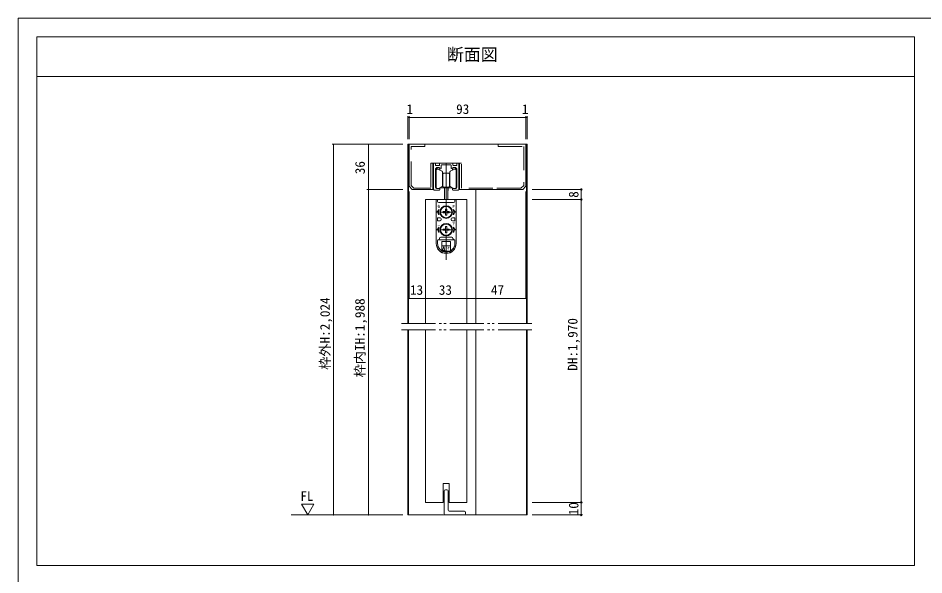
# Model space of a CAD drawing. Units: millimetres on the paper, enlarged 10 times, with parts at other scales. Extents: x -1985 to 2015, y -1370 to 1400.
# Drawn here: x -1985 to 420, y -78 to 1400 of the extents above; entities that cross this region are included whole.
import ezdxf
from ezdxf.enums import TextEntityAlignment as Align

# ---------------------------------------------------------------- set-up
doc = ezdxf.new("R2010")
doc.units = ezdxf.units.MM
doc.header["$LTSCALE"] = 10
doc.header["$PDMODE"] = 32
doc.header["$PDSIZE"] = 4
for name, pattern in [('DOUBLE_CHAIN2', [12.8, 9, -1, 0.6, -0.6, 0.6, -1]), ('USER1', [19.05, 12.7, -6.35]), ('USER2', [9.525, 6.35, -3.175]), ('USER3', [31.75, 15.875, -3.175, 3.175, -3.175, 3.175, -3.175])]:
    doc.linetypes.add(name, pattern=pattern)
for name, color, linetype, lineweight in [('1-1_0', 7, 'Continuous', 20), ('2-0', 7, 'Continuous', 20), ('2-1', 7, 'Continuous', 20)]:
    doc.layers.add(name, color=color, linetype=linetype, lineweight=lineweight)
doc.styles.add('ＭＳ ゴシック', font='')
doc.styles.get('ＭＳ ゴシック').set_extended_font_data('MS Gothic')

msp = doc.modelspace()

# ---------------------------------------------------------------- linework, layer by layer
at = {"layer": '1-1_0'}
for p, q in [((-1935, 1350), (395, 1350)), ((-1935, 1350), (395, 1350)), ((395, -52.5), (395, 1350)), ((395, 1350), (395, -52.5)), ((-1935, 1245), (395, 1245)), ((-1935, 1245), (395, 1245))]:
    msp.add_line(p, q, dxfattribs=at)
for points in [[(2015, -1370), (2015, 1400), (-1985, 1400), (-1985, -1370)], [(395, -52.5), (-1935, -52.5), (-1935, 1350)], [(395, -52.5), (-1935, -52.5), (-1935, 1350)]]:
    msp.add_lwpolyline(points, dxfattribs=at)
at = {"layer": '2-0', "color": 4, "lineweight": 9}
for p, q in [((-489.56, 945.28), (-620.05, 945.28)), ((-489.56, 945.28), (-489.56, 918.61)), ((-489.56, 918.61), (-620.05, 918.61)), ((-620.05, 114.79), (-489.56, 114.79)), ((-489.56, 114.79), (-489.56, 81.46)), ((-620.05, 81.46), (-489.56, 81.46))]:
    msp.add_line(p, q, dxfattribs=at)
at = {"layer": '2-0', "linetype": 'DOUBLE_CHAIN2'}
for p, q in [((-966.72, 589.79), (-616.72, 589.79)), ((-966.72, 573.12), (-616.72, 573.12))]:
    msp.add_line(p, q, dxfattribs=at)
at = {"layer": '2-0', "color": 4}
for p in [(-489.56, 945.28), (-489.56, 918.61), (-489.56, 114.79), (-489.56, 81.46)]:
    msp.add_point(p, dxfattribs=at)
at = {"layer": '2-1', "color": 4, "lineweight": 9}
for p, q in [((-950.05, 1078.61), (-950.05, 1140.07)), ((-946.72, 1135.9), (-950.05, 1135.9)), ((-946.72, 1078.61), (-946.72, 1140.07)), ((-636.72, 1135.9), (-946.72, 1135.9)), ((-636.72, 1078.61), (-636.72, 1140.07)), ((-636.72, 1078.61), (-636.72, 1140.07)), ((-636.72, 1135.9), (-633.38, 1135.9)), ((-633.38, 1078.61), (-633.38, 1140.07)), ((-963.38, 1065.28), (-1151.37, 1065.28)), ((-1147.2, 1065.28), (-1147.2, 81.46)), ((-963.38, 1065.28), (-1058.75, 1065.28)), ((-1054.59, 945.28), (-1054.59, 1065.28)), ((-963.38, 945.28), (-1058.75, 945.28)), ((-963.38, 945.28), (-1058.75, 945.28)), ((-1054.59, 945.28), (-1054.59, 81.46)), ((-946.72, 940.28), (-946.72, 655.99)), ((-636.72, 940.28), (-636.72, 655.99)), ((-489.56, 918.61), (-489.56, 114.79)), ((-903.38, 655.99), (-946.72, 655.99)), ((-903.38, 655.99), (-793.38, 655.99)), ((-793.38, 655.99), (-636.72, 655.99)), ((-963.38, 81.46), (-1259.65, 81.46)), ((-963.38, 81.46), (-1058.75, 81.46))]:
    msp.add_line(p, q, dxfattribs=at)
at = {"layer": '2-1'}
for p, q in [((-950.05, 1065.28), (-950.05, 589.79)), ((-946.72, 1065.28), (-950.05, 1065.28)), ((-948.38, 1065.28), (-948.38, 589.79)), ((-946.72, 1065.28), (-838.38, 1065.28)), ((-905.05, 1059.72), (-905.05, 1065.28)), ((-838.38, 1065.28), (-636.72, 1065.28)), ((-636.72, 1065.28), (-745.05, 1065.28)), ((-710.05, 1059.72), (-710.05, 1065.28)), ((-633.38, 1065.28), (-636.72, 1065.28)), ((-636.72, 953.61), (-636.72, 1065.28)), ((-635.05, 1065.28), (-635.05, 589.79)), ((-633.38, 1065.28), (-633.38, 589.79)), ((-883.52, 945.28), (-883.52, 1015.27)), ((-883.52, 1015.27), (-813.03, 1015.27)), ((-813.03, 1015.27), (-813.03, 945.28)), ((-807.47, 1015.27), (-813.03, 1015.27)), ((-901.69, 945.28), (-938.38, 945.28)), ((-938.38, 945.28), (-883.52, 945.28)), ((-813.03, 945.28), (-731.72, 945.28)), ((-770.05, 945.28), (-770.05, 589.79)), ((-903.38, 918.61), (-903.38, 589.79)), ((-793.38, 918.61), (-903.38, 918.61)), ((-874.71, 918.61), (-874.71, 802.28)), ((-874.71, 918.61), (-822.04, 918.61)), ((-871.37, 918.61), (-871.37, 913.61)), ((-825.37, 918.61), (-825.37, 913.61)), ((-822.04, 918.61), (-822.04, 802.28)), ((-793.38, 918.61), (-793.38, 589.79)), ((-867.23, 891.94), (-873.37, 885.28)), ((-868.04, 910.28), (-828.71, 910.28)), ((-850.11, 887.01), (-849.99, 893.44)), ((-846.75, 893.44), (-849.99, 893.44)), ((-846.64, 887.01), (-846.75, 893.44)), ((-829.52, 891.94), (-823.37, 885.28)), ((-869.71, 885.28), (-873.37, 885.28)), ((-871.37, 870.28), (-871.37, 861.94)), ((-864.71, 870.28), (-871.37, 870.28)), ((-867.23, 878.61), (-868.64, 878.61)), ((-861.37, 866.94), (-861.37, 865.28)), ((-850.11, 887.01), (-856.54, 886.9)), ((-856.54, 886.9), (-856.54, 883.66)), ((-850.11, 883.54), (-856.54, 883.66)), ((-850.11, 883.54), (-849.99, 877.11)), ((-849.99, 877.11), (-846.75, 877.11)), ((-846.64, 883.54), (-846.75, 877.11)), ((-846.64, 887.01), (-840.21, 886.9)), ((-846.64, 883.54), (-840.21, 883.66)), ((-840.21, 883.66), (-840.21, 886.9)), ((-835.37, 866.94), (-835.37, 865.28)), ((-832.04, 870.28), (-825.37, 870.28)), ((-829.52, 878.61), (-828.11, 878.61)), ((-827.04, 885.28), (-823.37, 885.28)), ((-825.37, 870.28), (-825.37, 861.94)), ((-867.23, 845.28), (-873.37, 838.61)), ((-864.71, 861.94), (-871.37, 861.94)), ((-850.11, 840.34), (-849.99, 846.78)), ((-846.75, 846.78), (-849.99, 846.78)), ((-846.64, 840.34), (-846.75, 846.78)), ((-832.04, 861.94), (-825.37, 861.94)), ((-829.52, 845.28), (-823.37, 838.61)), ((-869.71, 838.61), (-873.37, 838.61)), ((-867.23, 831.94), (-868.64, 831.94)), ((-863.04, 818.61), (-833.71, 818.61)), ((-850.11, 840.34), (-856.54, 840.23)), ((-856.54, 840.23), (-856.54, 836.99)), ((-850.11, 836.88), (-856.54, 836.99)), ((-850.11, 836.88), (-849.99, 830.44)), ((-849.99, 830.44), (-846.75, 830.44)), ((-846.64, 836.88), (-846.75, 830.44)), ((-846.64, 840.34), (-840.21, 840.23)), ((-846.64, 836.88), (-840.21, 836.99)), ((-840.21, 836.99), (-840.21, 840.23)), ((-829.52, 831.94), (-828.11, 831.94)), ((-827.04, 838.61), (-823.37, 838.61)), ((-871.37, 802.28), (-871.37, 810.28)), ((-869.71, 811.94), (-827.04, 811.94)), ((-860.04, 806.94), (-836.71, 806.94)), ((-860.04, 782.46), (-860.04, 806.94)), ((-860.04, 795.28), (-836.71, 795.28)), ((-836.71, 782.46), (-836.71, 806.94)), ((-825.37, 802.28), (-825.37, 810.28)), ((-903.38, 778.3), (-903.38, 702.89)), ((-903.38, 778.3), (-903.38, 702.89)), ((-858.47, 781.61), (-838.28, 781.61)), ((-858.37, 783.61), (-855.04, 793.61)), ((-858.37, 783.61), (-851.71, 783.61)), ((-851.71, 783.61), (-855.04, 793.61)), ((-793.38, 778.3), (-793.38, 702.89)), ((-793.38, 778.3), (-793.38, 702.89)), ((-950.05, 573.12), (-950.05, 81.46)), ((-948.38, 573.12), (-948.38, 81.46)), ((-793.38, 573.12), (-793.38, 114.79)), ((-770.05, 573.12), (-770.05, 81.46)), ((-635.05, 573.12), (-635.05, 81.46)), ((-633.38, 573.12), (-633.38, 81.46)), ((-840.05, 164.79), (-856.72, 164.79)), ((-853.38, 84.46), (-853.38, 145.12)), ((-850.38, 148.12), (-846.38, 148.12)), ((-843.38, 145.12), (-843.38, 94.46)), ((-840.05, 114.79), (-840.05, 164.79)), ((-840.05, 114.79), (-793.38, 114.79)), ((-950.05, 81.46), (-633.38, 81.46)), ((-799.68, 81.46), (-850.38, 81.46)), ((-840.38, 91.46), (-799.68, 91.46)), ((-796.68, 84.46), (-796.68, 88.46))]:
    msp.add_line(p, q, dxfattribs=at)
at = {"layer": '2-1', "linetype": 'USER2'}
for p, q in [((-941.16, 1059.72), (-905.05, 1059.72)), ((-710.05, 1059.72), (-642.27, 1059.72)), ((-642.27, 1059.72), (-642.27, 955.91)), ((-807.47, 948.85), (-807.47, 1015.27)), ((-889.07, 948.85), (-934.1, 948.85)), ((-724.68, 948.85), (-807.47, 948.85)), ((-650.11, 948.85), (-724.68, 948.85)), ((-642.27, 955.91), (-650.11, 948.85))]:
    msp.add_line(p, q, dxfattribs=at)
at = {"layer": '2-1', "color": 6, "linetype": 'USER3', "lineweight": 18}
for p, q in [((-881.71, 945.27), (-881.71, 1013.61)), ((-880.04, 1015.27), (-878.37, 1015.27)), ((-876.71, 1013.61), (-876.71, 1010.27)), ((-866.37, 1010.27), (-866.37, 1013.61)), ((-830.37, 1013.61), (-830.37, 1010.27)), ((-820.04, 1010.27), (-820.04, 1013.61)), ((-818.37, 1015.27), (-816.71, 1015.27)), ((-815.04, 1013.61), (-815.04, 945.27)), ((-876.71, 998.61), (-876.71, 952.61)), ((-875.04, 1008.61), (-868.04, 1008.61)), ((-861.37, 1002.26), (-861.37, 1009.27)), ((-835.37, 1009.27), (-835.37, 1002.26)), ((-828.71, 1008.61), (-821.71, 1008.61)), ((-820.04, 952.61), (-820.04, 998.61)), ((-866.71, 943.61), (-880.04, 943.61)), ((-871.71, 947.61), (-866.04, 947.61)), ((-865.04, 946.61), (-865.04, 945.27)), ((-831.71, 945.27), (-831.71, 946.61)), ((-830.71, 947.61), (-825.04, 947.61)), ((-816.71, 943.61), (-830.04, 943.61))]:
    msp.add_line(p, q, dxfattribs=at)
at = {"layer": '2-1', "linetype": 'USER1'}
for p, q in [((-848.37, 1015.3), (-848.37, 758.61)), ((-830.37, 885.28), (-866.37, 885.28)), ((-830.37, 838.61), (-866.37, 838.61))]:
    msp.add_line(p, q, dxfattribs=at)
at = {"layer": '2-1', "color": 4, "lineweight": 18}
for p, q in [((-875.04, 949.44), (-875.04, 997.11)), ((-868.98, 998.43), (-859.31, 993.73)), ((-858.37, 992.23), (-858.37, 954.31)), ((-838.37, 992.23), (-838.37, 954.31)), ((-827.76, 998.43), (-837.44, 993.73)), ((-821.71, 949.44), (-821.71, 997.11)), ((-859.31, 952.82), (-868.98, 948.11)), ((-837.44, 952.82), (-827.76, 948.11))]:
    msp.add_line(p, q, dxfattribs=at)
at = {"layer": '2-1', "lineweight": 18}
for p, q in [((-874.71, 997.47), (-874.71, 997.89)), ((-873.73, 1000.25), (-871.86, 1002.12)), ((-870.68, 1002.61), (-868.37, 1002.61)), ((-865.04, 999.27), (-865.04, 996.52)), ((-855.37, 988.27), (-858.37, 988.27)), ((-857.04, 986.61), (-858.37, 985.27)), ((-857.04, 953.27), (-857.04, 986.61)), ((-855.37, 988.27), (-841.37, 988.27)), ((-841.37, 988.27), (-838.37, 988.27)), ((-838.37, 985.27), (-839.71, 986.61)), ((-839.71, 986.61), (-839.71, 953.27)), ((-831.71, 996.52), (-831.71, 999.27)), ((-828.37, 1002.61), (-826.06, 1002.61)), ((-824.89, 1002.12), (-823.02, 1000.25)), ((-822.04, 997.89), (-822.04, 997.47)), ((-831.52, 949.94), (-865.22, 949.94)), ((-858.37, 961.27), (-857.04, 959.94)), ((-841.37, 951.61), (-855.37, 951.61)), ((-839.71, 959.94), (-838.37, 961.27))]:
    msp.add_line(p, q, dxfattribs=at)
at = {"layer": '2-1', "color": 3, "lineweight": 18}
for p, q in [((-852.71, 918.61), (-852.71, 949.94)), ((-851.71, 949.61), (-845.04, 949.61)), ((-844.04, 949.94), (-844.04, 918.61)), ((-843.04, 948.27), (-843.04, 943.61))]:
    msp.add_line(p, q, dxfattribs=at)
at = {"layer": '2-1'}
for points in [[(-745.05, 1065.28), (-946.72, 1065.28), (-946.72, 953.61), (-938.38, 945.28)], [(-731.72, 945.28), (-645.05, 945.28), (-636.72, 953.61)], [(-903.38, 573.12), (-903.38, 114.79), (-856.72, 114.79), (-856.72, 164.79)]]:
    msp.add_lwpolyline(points, dxfattribs=at)
at = {"layer": '2-1', "linetype": 'USER2'}
for points in [[(-934.1, 948.85), (-941.16, 955.91), (-941.16, 1059.72)], [(-883.52, 1015.27), (-889.07, 1015.27), (-889.07, 948.77)]]:
    msp.add_lwpolyline(points, dxfattribs=at)
at = {"layer": '2-1', "color": 6, "linetype": 'USER3', "lineweight": 18}
for points in [[(-864.71, 1015.27), (-848.37, 1015.27), (-832.04, 1015.27)], [(-860.37, 1010.27), (-849.37, 1010.27), (-848.37, 1011.27), (-847.37, 1010.27), (-836.37, 1010.27)], [(-862.87, 1001.39), (-866.71, 1003.61), (-871.71, 1003.61)], [(-825.04, 1003.61), (-830.04, 1003.61), (-833.87, 1001.39)]]:
    msp.add_lwpolyline(points, dxfattribs=at)
at = {"layer": '2-1', "color": 4, "lineweight": 9}
msp.add_lwpolyline([(-1216.1, 81.46), (-1199.61, 110.14), (-1232.8, 110.14)], close=True, dxfattribs=at)
at = {"layer": '2-1'}
for centre, radius in [((-848.37, 885.28), 16.67), ((-848.37, 885.28), 15), ((-848.37, 838.61), 16.67), ((-848.37, 838.61), 15)]:
    msp.add_circle(centre, radius, dxfattribs=at)
at = {"layer": '2-1', "color": 4, "lineweight": 9}
for centre, start, end in [((-950.05, 1135.9), 0, 180), ((-950.05, 1135.9), 180, 0), ((-946.72, 1135.9), 0, 180), ((-946.72, 1135.9), 0, 180), ((-946.72, 1135.9), 180, 0), ((-946.72, 1135.9), 180, 0), ((-636.72, 1135.9), 0, 180), ((-636.72, 1135.9), 0, 180), ((-636.72, 1135.9), 180, 0), ((-636.72, 1135.9), 180, 0), ((-633.38, 1135.9), 0, 180), ((-633.38, 1135.9), 180, 0), ((-1147.2, 1065.28), 90, 270), ((-1147.2, 1065.28), 270, 90), ((-1054.59, 1065.28), 90, 270), ((-1054.59, 1065.28), 270, 90), ((-1054.59, 945.28), 90, 270), ((-1054.59, 945.28), 90, 270), ((-1054.59, 945.28), 270, 90), ((-1054.59, 945.28), 270, 90), ((-946.72, 655.99), 0, 180), ((-946.72, 655.99), 180, 0), ((-903.38, 655.99), 0, 180), ((-903.38, 655.99), 0, 180), ((-903.38, 655.99), 180, 0), ((-903.38, 655.99), 180, 0), ((-793.38, 655.99), 0, 180), ((-793.38, 655.99), 0, 180), ((-793.38, 655.99), 180, 0), ((-793.38, 655.99), 180, 0), ((-636.72, 655.99), 0, 180), ((-636.72, 655.99), 180, 0), ((-1147.2, 81.46), 90, 270), ((-1147.2, 81.46), 270, 90), ((-1054.59, 81.46), 90, 270), ((-1054.59, 81.46), 270, 90)]:
    msp.add_arc(centre, 0.521, start, end, dxfattribs=at)
at = {"layer": '2-1', "color": 6, "linetype": 'USER3', "lineweight": 18}
for centre, radius, start, end in [((-880.04, 1013.61), 1.67, 90, 180), ((-878.37, 1013.61), 1.67, 0, 90), ((-875.04, 1010.27), 1.67, 180, 270), ((-868.04, 1010.27), 1.67, 270, 0), ((-864.71, 1013.61), 1.67, 90, 180), ((-860.37, 1009.27), 1, 90, 180), ((-836.37, 1009.27), 1, 360, 90), ((-832.04, 1013.61), 1.67, 0, 90), ((-828.71, 1010.27), 1.67, 180, 270), ((-821.71, 1010.27), 1.67, 270, 0), ((-818.37, 1013.61), 1.67, 90, 180), ((-816.71, 1013.61), 1.67, 0, 90), ((-871.71, 998.61), 5, 90, 180), ((-862.37, 1002.26), 1, 240, 360), ((-834.37, 1002.26), 1, 180, 300), ((-825.04, 998.61), 5, 0, 90), ((-880.04, 945.27), 1.67, 180, 270), ((-871.71, 952.61), 5, 180, 270), ((-866.71, 945.27), 1.67, 270, 0), ((-866.04, 946.61), 1, 0, 90), ((-830.71, 946.61), 1, 90, 180), ((-830.04, 945.27), 1.67, 180, 270), ((-825.04, 952.61), 5, 270, 0), ((-816.71, 945.27), 1.67, 270, 0)]:
    msp.add_arc(centre, radius, start, end, dxfattribs=at)
at = {"layer": '2-1', "color": 4, "lineweight": 18}
for centre, radius, start, end in [((-871.17, 993.94), 5, 64.05225, 140.70352), ((-860.04, 992.23), 1.67, 0.00001, 64.05226), ((-836.71, 992.23), 1.67, 115.94774, 179.99999), ((-825.58, 993.94), 5, 39.29648, 115.94775), ((-871.17, 952.61), 5, 219.29648, 295.94775), ((-860.04, 954.31), 1.67, 295.94774, 360), ((-836.71, 954.31), 1.67, 180, 244.05226), ((-825.58, 952.61), 5, 244.05225, 320.70352)]:
    msp.add_arc(centre, radius, start, end, dxfattribs=at)
at = {"layer": '2-1', "lineweight": 18}
for centre, radius, start, end in [((-871.37, 997.89), 3.33, 134.99991, 180), ((-870.68, 1000.94), 1.67, 90, 134.99991), ((-868.37, 999.27), 3.33, 0, 90), ((-855.37, 986.61), 1.67, 90, 180), ((-841.37, 986.61), 1.67, 0, 90), ((-828.37, 999.27), 3.33, 90, 180), ((-826.06, 1000.94), 1.67, 45, 90), ((-825.37, 997.89), 3.33, 360, 45), ((-855.37, 953.27), 1.67, 180, 270), ((-841.37, 953.27), 1.67, 270, 0)]:
    msp.add_arc(centre, radius, start, end, dxfattribs=at)
at = {"layer": '2-1', "color": 3, "lineweight": 18}
for centre, start, end in [((-851.71, 948.61), 90, 180), ((-845.04, 948.61), 0, 90), ((-844.04, 948.27), 0, 90), ((-844.04, 943.61), 270, 0)]:
    msp.add_arc(centre, 1, start, end, dxfattribs=at)
at = {"layer": '2-1'}
for centre, radius, start, end in [((-868.04, 913.61), 3.33, 180, 270), ((-848.37, 885.28), 20, 160.52878, 199.47122), ((-848.37, 885.28), 20, 340.52878, 19.47122), ((-828.71, 913.61), 3.33, 270, 0), ((-848.37, 885.28), 21.33, 180, 198.20996), ((-864.71, 866.94), 3.33, 0, 90), ((-832.04, 866.94), 3.33, 90, 180), ((-848.37, 885.28), 21.33, 341.79004, 0), ((-848.37, 838.61), 20, 160.52878, 199.47122), ((-864.71, 865.28), 3.33, 270, 0), ((-832.04, 865.28), 3.33, 180, 270), ((-848.37, 838.61), 20, 340.52878, 19.47122), ((-848.37, 838.61), 21.33, 180, 198.20996), ((-863.04, 815.28), 3.33, 90, 180), ((-833.71, 815.28), 3.33, 0, 90), ((-848.37, 838.61), 21.33, 341.79004, 0), ((-848.37, 802.28), 26.33, 180, 0), ((-848.37, 801.61), 26.33, 180, 0), ((-869.71, 810.28), 1.67, 90, 180), ((-848.37, 802.28), 23, 180, 0), ((-869.71, 815.28), 3.33, 270, 0), ((-827.04, 815.28), 3.33, 180, 270), ((-827.04, 810.28), 1.67, 0, 90), ((-850.38, 145.12), 3, 90, 180), ((-846.38, 145.12), 3, 0, 90), ((-850.38, 84.46), 3, 180, 270), ((-840.38, 94.46), 3, 180, 270), ((-799.68, 88.46), 3, 0, 90), ((-799.68, 84.46), 3, 270, 0)]:
    msp.add_arc(centre, radius, start, end, dxfattribs=at)

# ---------------------------------------------------------------- texts
at = {"layer": '1-1_0', "style": 'ＭＳ ゴシック'}
msp.add_text('断面図', height=32.99, dxfattribs=at).set_placement((-846.74, 1276.98), align=Align.BOTTOM_LEFT)
at = {"layer": '2-0', "style": 'ＭＳ ゴシック'}
for s, p in [('8', (-489.56, 923.19)), ('10', (-489.56, 80.62))]:
    msp.add_text(s, height=25.66, rotation=90, dxfattribs=at).set_placement(p, align=Align.BOTTOM_LEFT)
at = {"layer": '2-1', "style": 'ＭＳ ゴシック'}
for s, p in [('1', (-953.94, 1137.99)), ('93', (-821.94, 1137.99)), ('1', (-647.27, 1137.99)), ('13', (-944.48, 658.07)), ('33', (-867.94, 658.07)), ('47', (-729.61, 658.07)), ('FL', (-1235.76, 111.25))]:
    msp.add_text(s, height=25.66, dxfattribs=at).set_placement(p, align=Align.BOTTOM_LEFT)
for s, p in [('36', (-1056.67, 985.72)), ('枠外H:2,024', (-1149.7, 466.7)), ('枠内IH:1,988', (-1057.09, 446.7)), ('DH:1,970', (-492.06, 464.31))]:
    msp.add_text(s, height=25.66, rotation=90, dxfattribs=at).set_placement(p, align=Align.BOTTOM_LEFT)
for s, height, width, p in [('右', 7.33, 0.75, (-871.83, 894.96)), ('左', 7.33, 0.75, (-832.5, 894.96)), ('上', 7.33, 0.75, (-871.83, 848.29)), ('下', 7.33, 0.75, (-832.5, 848.29)), ('外す', 7.331, 0.55, (-850.33, 783.47))]:
    msp.add_text(s, height=height, dxfattribs=dict(at, width=width)).set_placement(p, align=Align.BOTTOM_LEFT)

doc.saveas('drawing.dxf')
